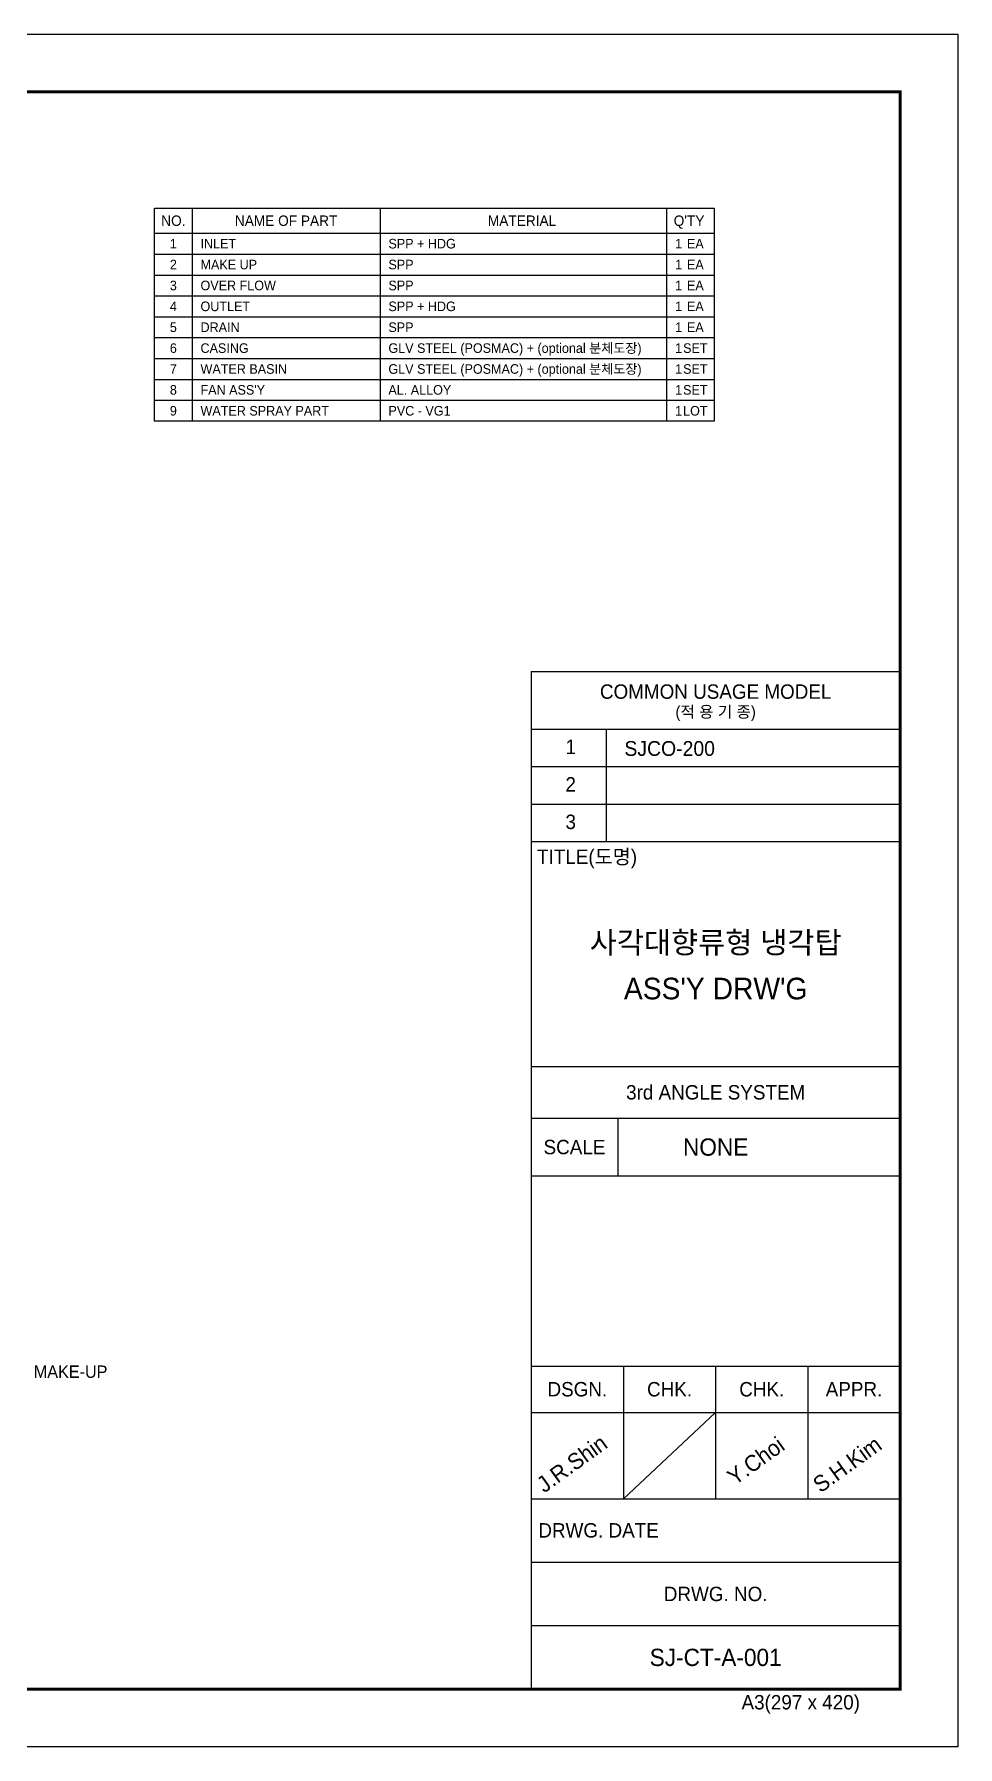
# Model space of a CAD drawing. Header units: millimetres. Extents: x 162203 to 191610, y 41590 to 62385.
# Drawn here: x 180392 to 191610, y 41590 to 62385 of the extents above; entities that cross this region are included whole.
import ezdxf
from ezdxf.enums import TextEntityAlignment as Align

# ---------------------------------------------------------------- set-up
doc = ezdxf.new("R2010")
doc.units = ezdxf.units.MM
doc.header["$LTSCALE"] = 30
doc.header["$MEASUREMENT"] = 0
doc.layers.get('DEFPOINTS').update_dxf_attribs({"color": 143, "linetype": 'CONTINUOUS'})
for name, color, linetype in [('냉각탑_box', 1, 'CONTINUOUS'), ('냉각탑_form', 1, 'CONTINUOUS'), ('냉각탑_text', 3, 'CONTINUOUS')]:
    doc.layers.add(name, color=color, linetype=linetype)
doc.styles.add('돋움', font='')
doc.styles.get('돋움').set_extended_font_data('Dotum')

# ---------------------------------------------------------------- blocks, each defined once
blk = doc.blocks.new('냉각탑form')
at = {"layer": 'DEFPOINTS'}
blk.add_lwpolyline([(0, 297.07), (420.1, 297.07), (420.1, 0), (0, 0)], close=True, dxfattribs=at)
at = {"layer": '냉각탑_form'}
for p, q in [((346.08, 186.55), (346.08, 10)), ((346.08, 186.55), (410.1, 186.55)), ((346.08, 186.55), (410.1, 186.55)), ((346.08, 176.54), (410.1, 176.54)), ((359.09, 176.54), (359.09, 157.04)), ((346.08, 170.04), (410.1, 170.04)), ((346.08, 163.54), (410.1, 163.54)), ((346.08, 157.04), (410.1, 157.04)), ((346.08, 157.04), (410.1, 157.04)), ((346.08, 118.03), (410.1, 118.03)), ((346.08, 109.03), (410.1, 109.03)), ((361.09, 109.03), (361.09, 99.02)), ((346.08, 99.02), (410.1, 99.02)), ((346.08, 66.02), (410.1, 66.02)), ((362.09, 66.02), (362.09, 43.01)), ((378.09, 66.02), (378.09, 43.01)), ((394.1, 66.02), (394.1, 43.01)), ((346.08, 58.01), (410.1, 58.01)), ((378.09, 58.01), (362.09, 43.01)), ((346.08, 43.01), (410.1, 43.01)), ((346.08, 32.01), (410.1, 32.01)), ((346.08, 21.01), (410.1, 21.01))]:
    blk.add_line(p, q, dxfattribs=at)
at = {"layer": '냉각탑_form', "const_width": 0.5}
blk.add_lwpolyline([(10, 287.07), (10, 10), (410.1, 10), (410.1, 287.07)], close=True, dxfattribs=at)
at = {"layer": '냉각탑_form', "style": '돋움'}
for s, height, p in [('COMMON USAGE MODEL', 2.5006, (378.09, 183.04)), ('(적 용 기 종)', 2, (378.09, 179.54)), ('3rd ANGLE SYSTEM', 2.5006, (378.09, 113.53)), ('SCALE', 2.501, (353.59, 104.03)), ('DSGN.', 2.501, (354.09, 62.02)), ('CHK.', 2.501, (370.09, 62.02)), ('CHK.', 2.501, (386.09, 62.02)), ('APPR.', 2.501, (402.1, 62.02)), ('DRWG. NO.', 2.501, (378.09, 26.51))]:
    blk.add_text(s, height=height, dxfattribs=at).set_placement(p, align=Align.MIDDLE_CENTER)
for s, height, p in [('1', 2.5, (352.02, 172.2)), ('2', 2.5, (352.02, 165.7)), ('3', 2.5, (352.02, 159.2)), ('TITLE(도명)', 2.501, (347.09, 153.14)), ('DRWG. DATE', 2.501, (347.32, 36.29)), ('A3(297 x 420)', 2.5006, (382.58, 6.47))]:
    blk.add_text(s, height=height, dxfattribs=at).set_placement(p)

msp = doc.modelspace()

# ---------------------------------------------------------------- linework, layer by layer
at = {"layer": '냉각탑_box'}
for p, q in [((182310.1, 60273.4), (182310.1, 57686.4)), ((184592.7, 60273.4), (184592.7, 57686.4)), ((188072, 60273.4), (188072, 57686.4)), ((181853.6, 59969), (188650.7, 59969)), ((181853.6, 59715.4), (188650.7, 59715.4)), ((181853.6, 59461.8), (188650.7, 59461.8)), ((181853.6, 59208.2), (188650.7, 59208.2)), ((181853.6, 58954.5), (188650.7, 58954.5)), ((181853.6, 58700.9), (188650.7, 58700.9)), ((181853.6, 58447.3), (188650.7, 58447.3)), ((181853.6, 58193.7), (188650.7, 58193.7)), ((181853.6, 57940.1), (188650.7, 57940.1))]:
    msp.add_line(p, q, dxfattribs=at)
msp.add_lwpolyline([(181853.6, 57686.4), (181853.6, 60273.4), (188650.7, 60273.4), (188650.7, 57686.4)], close=True, dxfattribs=at)

# ---------------------------------------------------------------- block references
at = {"layer": '냉각탑_form', "xscale": 70, "yscale": 70, "zscale": 70}
msp.add_blockref('냉각탑form', (162203.1, 41590.2), dxfattribs=at)

# ---------------------------------------------------------------- texts
at = {"layer": '냉각탑_text', "style": '돋움'}
for s, height, p in [('NO.', 126.81, (182081.8, 60121.2)), ('NAME OF PART', 126.812, (183451.4, 60121.2)), ('MATERIAL', 126.81, (186317.4, 60121.2)), ("Q'TY", 126.81, (188346.3, 60121.2)), ('1', 116.7, (182081.8, 59842.2)), ('1', 116.7, (188219.5, 59842.2)), ('EA', 116.67, (188422.4, 59842.2)), ('2', 116.7, (182081.8, 59588.6)), ('1', 116.7, (188219.5, 59588.6)), ('EA', 116.67, (188422.4, 59588.6)), ('3', 116.7, (182081.8, 59335)), ('1', 116.7, (188219.5, 59335)), ('EA', 116.67, (188422.4, 59335)), ('4', 116.7, (182081.8, 59081.4)), ('1', 116.7, (188219.5, 59081.4)), ('EA', 116.67, (188422.4, 59081.4)), ('5', 116.7, (182081.8, 58827.7)), ('1', 116.7, (188219.5, 58827.7)), ('EA', 116.67, (188422.4, 58827.7)), ('6', 116.7, (182081.8, 58574.1)), ('1', 116.7, (188219.5, 58574.1)), ('SET', 116.67, (188422.4, 58574.1)), ('7', 116.7, (182081.8, 58320.5)), ('1', 116.7, (188219.5, 58320.5)), ('SET', 116.67, (188422.4, 58320.5)), ('8', 116.7, (182081.8, 58066.9)), ('1', 116.7, (188219.5, 58066.9)), ('SET', 116.67, (188422.4, 58066.9)), ('9', 116.7, (182081.8, 57813.2)), ('1', 116.7, (188219.5, 57813.2)), ('LOT', 116.67, (188422.4, 57813.2)), ('SJCO-200', 180.04, (188111, 53712.2)), ('사각대향류형 냉각탑', 262.5, (188669.5, 51357.2)), ("ASS'Y DRW'G", 262.5, (188669.5, 50797.2)), ('NONE', 210.05, (188669.5, 48872)), ('SJ-CT-A-001', 210.051, (188669.5, 42675.4))]:
    msp.add_text(s, height=height, dxfattribs=at).set_placement(p, align=Align.MIDDLE_CENTER)
for s, height, p in [('INLET ', 116.67, (182411.6, 59842.2)), ('SPP + HDG', 116.67, (184694.2, 59842.2)), ('MAKE UP', 116.67, (182411.6, 59588.6)), ('SPP', 116.67, (184694.2, 59588.6)), ('OVER FLOW', 116.67, (182411.6, 59335)), ('SPP', 116.67, (184694.2, 59335)), ('OUTLET ', 116.67, (182411.6, 59081.4)), ('SPP + HDG', 116.67, (184694.2, 59081.4)), ('DRAIN', 116.67, (182411.6, 58827.7)), ('SPP', 116.67, (184694.2, 58827.7)), ('GLV STEEL (POSMAC) + (optional 분체도장)', 116.667, (184694.2, 58574.1)), ('CASING', 116.67, (182411.6, 58574.1)), ('WATER BASIN', 116.667, (182411.6, 58320.5)), ('GLV STEEL (POSMAC) + (optional 분체도장)', 116.667, (184694.2, 58320.5)), ("FAN ASS'Y", 116.67, (182411.6, 58066.9)), ('AL. ALLOY', 116.67, (184694.2, 58066.9)), ('WATER SPRAY PART', 116.667, (182411.6, 57813.2)), ('PVC - VG1', 116.67, (184694.2, 57813.2)), ('MAKE-UP', 150, (180386.6, 46144.9))]:
    msp.add_text(s, height=height, dxfattribs=at).set_placement(p, align=Align.MIDDLE_LEFT)
for s, p in [('J.R.Shin', (186587.3, 44665)), ('Y.Choi', (188902.7, 44758.4)), ('S.H.Kim', (189943.8, 44665))]:
    msp.add_text(s, height=196.05, rotation=35.81856, dxfattribs=at).set_placement(p)

doc.saveas('drawing.dxf')
